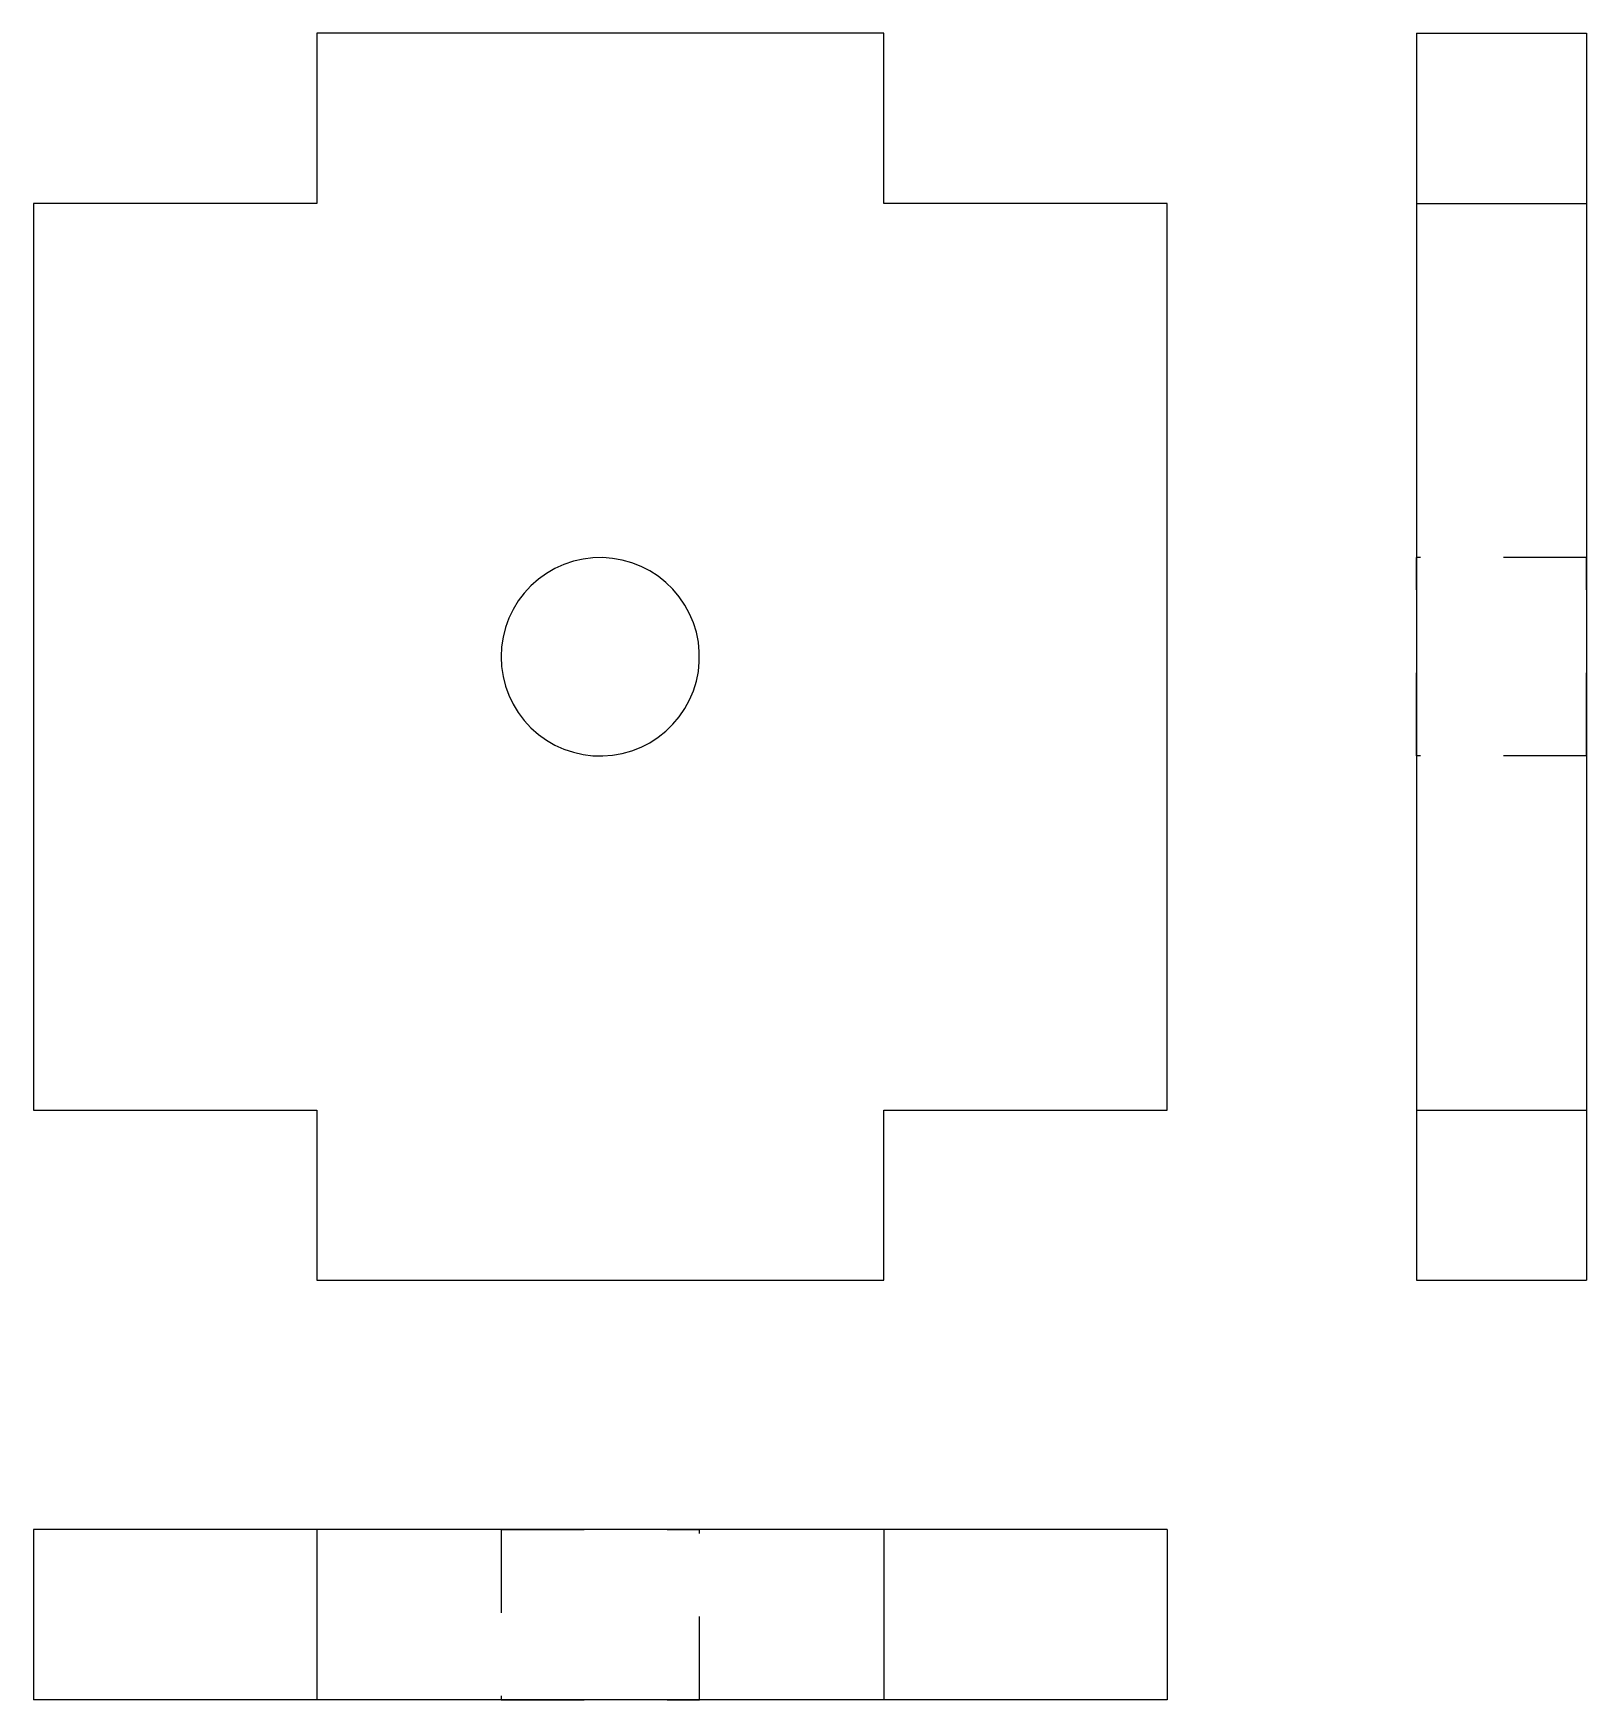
# Model space of a CAD drawing. Extents: x 0 to 1.87, y 0 to 2.
import ezdxf

# ---------------------------------------------------------------- set-up
doc = ezdxf.new("R2010")
doc.units = 0
doc.linetypes.add('HIDDEN', pattern=[0.075, 0.050025, -0.024975])
for name, color, linetype in [('FRONT', 7, 'CONTINUOUS'), ('LEFT', 7, 'CONTINUOUS'), ('LEFT_HID', 7, 'HIDDEN'), ('TOP', 7, 'CONTINUOUS'), ('TOP_HID', 7, 'HIDDEN')]:
    doc.layers.add(name, color=color, linetype=linetype)

msp = doc.modelspace()

# ---------------------------------------------------------------- linework, layer by layer
at = {"layer": 'FRONT'}
for p, q in [((1.022727, 2.004545), (0.340909, 2.004545)), ((0.340909, 2.004545), (0.340909, 1.8)), ((1.022727, 1.8), (1.022727, 2.004545)), ((0, 1.8), (0, 0.709091)), ((0.340909, 1.8), (0, 1.8)), ((1.363636, 1.8), (1.022727, 1.8)), ((1.363636, 0.709091), (1.363636, 1.8)), ((0.638226, 1.365616), (0.627384, 1.360723)), ((0.649502, 1.369404), (0.638226, 1.365616)), ((0.661099, 1.372051), (0.649502, 1.369404)), ((0.672902, 1.37353), (0.661099, 1.372051)), ((0.684793, 1.373827), (0.672902, 1.37353)), ((0.696655, 1.372938), (0.684793, 1.373827)), ((0.708369, 1.370872), (0.696655, 1.372938)), ((0.719819, 1.36765), (0.708369, 1.370872)), ((0.730892, 1.363305), (0.719819, 1.36765)), ((0.741477, 1.357878), (0.730892, 1.363305)), ((0.607425, 1.347832), (0.598506, 1.339961)), ((0.617083, 1.354776), (0.607425, 1.347832)), ((0.627384, 1.360723), (0.617083, 1.354776)), ((0.751469, 1.351424), (0.741477, 1.357878)), ((0.760769, 1.344008), (0.751469, 1.351424)), ((0.769285, 1.335702), (0.760769, 1.344008)), ((0.590415, 1.331242), (0.583233, 1.32176)), ((0.598506, 1.339961), (0.590415, 1.331242)), ((0.776931, 1.32659), (0.769285, 1.335702)), ((0.783631, 1.316762), (0.776931, 1.32659)), ((0.57703, 1.31161), (0.571869, 1.300893)), ((0.583233, 1.32176), (0.57703, 1.31161)), ((0.78932, 1.306316), (0.783631, 1.316762)), ((0.793941, 1.295355), (0.78932, 1.306316)), ((0.567801, 1.289715), (0.564866, 1.278188)), ((0.571869, 1.300893), (0.567801, 1.289715)), ((0.797447, 1.283988), (0.793941, 1.295355)), ((0.799804, 1.272329), (0.797447, 1.283988)), ((0.563093, 1.266426), (0.5625, 1.254545)), ((0.564866, 1.278188), (0.563093, 1.266426)), ((0.800988, 1.260493), (0.799804, 1.272329)), ((0.5625, 1.254545), (0.563093, 1.242665)), ((0.799804, 1.236762), (0.800988, 1.248598)), ((0.800988, 1.248598), (0.800988, 1.260493)), ((0.563093, 1.242665), (0.564866, 1.230903)), ((0.564866, 1.230903), (0.567801, 1.219376)), ((0.793941, 1.213736), (0.797447, 1.225103)), ((0.797447, 1.225103), (0.799804, 1.236762)), ((0.567801, 1.219376), (0.571869, 1.208198)), ((0.571869, 1.208198), (0.57703, 1.197481)), ((0.783631, 1.192329), (0.78932, 1.202775)), ((0.78932, 1.202775), (0.793941, 1.213736)), ((0.57703, 1.197481), (0.583233, 1.187331)), ((0.583233, 1.187331), (0.590415, 1.177849)), ((0.776931, 1.182501), (0.783631, 1.192329)), ((0.590415, 1.177849), (0.598506, 1.16913)), ((0.598506, 1.16913), (0.607425, 1.161259)), ((0.751469, 1.157666), (0.760769, 1.165083)), ((0.760769, 1.165083), (0.769285, 1.173388)), ((0.769285, 1.173388), (0.776931, 1.182501)), ((0.607425, 1.161259), (0.617083, 1.154315)), ((0.617083, 1.154315), (0.627384, 1.148368)), ((0.627384, 1.148368), (0.638226, 1.143475)), ((0.638226, 1.143475), (0.649502, 1.139687)), ((0.719819, 1.14144), (0.730892, 1.145786)), ((0.730892, 1.145786), (0.741477, 1.151213)), ((0.741477, 1.151213), (0.751469, 1.157666)), ((0.649502, 1.139687), (0.661099, 1.13704)), ((0.661099, 1.13704), (0.672902, 1.135561)), ((0.672902, 1.135561), (0.684793, 1.135264)), ((0.684793, 1.135264), (0.696655, 1.136153)), ((0.696655, 1.136153), (0.708369, 1.138219)), ((0.708369, 1.138219), (0.719819, 1.14144)), ((0, 0.709091), (0.340909, 0.709091)), ((0.340909, 0.709091), (0.340909, 0.504545)), ((1.022727, 0.709091), (1.363636, 0.709091)), ((1.022727, 0.504545), (1.022727, 0.709091)), ((0.340909, 0.504545), (1.022727, 0.504545))]:
    msp.add_line(p, q, dxfattribs=at)
at = {"layer": 'LEFT'}
for p, q in [((1.663636, 2.004545), (1.663636, 1.8)), ((1.663636, 2.004545), (1.868182, 2.004545)), ((1.868182, 2.004545), (1.868182, 1.8)), ((1.663636, 1.8), (1.868182, 1.8)), ((1.663636, 1.8), (1.663636, 0.709091)), ((1.868182, 1.8), (1.868182, 0.709091)), ((1.663636, 0.709091), (1.868182, 0.709091)), ((1.663636, 0.709091), (1.663636, 0.504545)), ((1.868182, 0.709091), (1.868182, 0.504545)), ((1.663636, 0.504545), (1.868182, 0.504545))]:
    msp.add_line(p, q, dxfattribs=at)
at = {"layer": 'LEFT_HID', "linetype": 'HIDDEN'}
for p, q in [((1.663636, 1.135227), (1.663636, 1.373864)), ((1.663636, 1.373864), (1.663636, 1.254545)), ((1.868182, 1.373864), (1.663636, 1.373864)), ((1.868182, 1.135227), (1.868182, 1.373864)), ((1.868182, 1.373864), (1.868182, 1.254545)), ((1.663636, 1.254545), (1.663636, 1.135227)), ((1.868182, 1.254545), (1.868182, 1.135227)), ((1.868182, 1.135227), (1.663636, 1.135227))]:
    msp.add_line(p, q, dxfattribs=at)
at = {"layer": 'TOP'}
for p, q in [((0, 0.204545), (0, 0)), ((0.340909, 0.204545), (0, 0.204545)), ((1.022727, 0.204545), (0.340909, 0.204545)), ((0.340909, 0.204545), (0.340909, 0)), ((1.363636, 0.204545), (1.022727, 0.204545)), ((1.022727, 0.204545), (1.022727, 0)), ((1.363636, 0.204545), (1.363636, 0)), ((0.340909, 0), (0, 0)), ((1.022727, 0), (0.340909, 0)), ((1.363636, 0), (1.022727, 0))]:
    msp.add_line(p, q, dxfattribs=at)
at = {"layer": 'TOP_HID', "linetype": 'HIDDEN'}
for p, q in [((0.5625, 0.204545), (0.801136, 0.204545)), ((0.801136, 0.204545), (0.5625, 0.204545)), ((0.5625, 0.204545), (0.5625, 0)), ((0.801136, 0), (0.801136, 0.204545)), ((0.5625, 0), (0.801136, 0)), ((0.801136, 0), (0.5625, 0))]:
    msp.add_line(p, q, dxfattribs=at)

doc.saveas('drawing.dxf')
